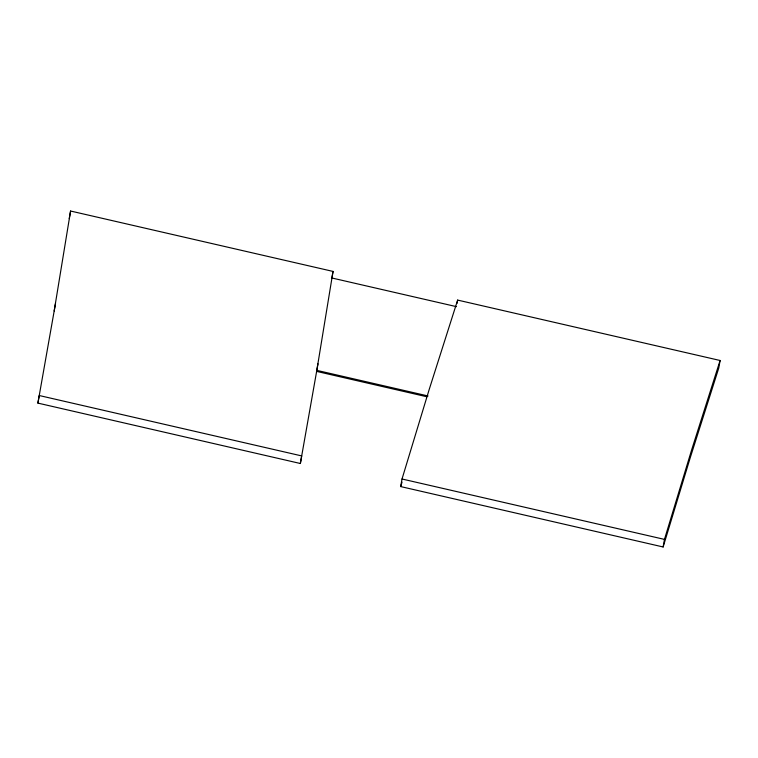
<?xml version="1.0" encoding="UTF-8"?>
<svg xmlns="http://www.w3.org/2000/svg" width="758" height="758" viewBox="0 0 758 758"><rect width="100%" height="100%" fill="white"/><g stroke="black" fill="none" stroke-linecap="round" stroke-linejoin="round"><path stroke-width="1.14" d="M54.178 310.998L70.579 211.027L333.037 271.421L316.816 370.378L428.062 395.979M69.243 218.607L70.579 211.027M37.9 403.104L39.236 395.524L301.693 455.918L300.358 463.498L37.9 403.104L55.523 303.408M333.037 271.421L331.881 277.987L456.487 306.658M400.679 486.579L402.015 478.999L429.218 389.404L457.642 300.092L720.1 360.486L718.764 368.066L690.339 457.387L663.127 546.973L400.679 486.579L402.034 482.107M457.065 303.38L457.642 300.092M663.127 546.973L664.463 539.393L691.675 449.797L720.1 360.486M300.358 463.498L317.972 363.802M316.636 371.392L426.735 396.728M402.015 478.999L664.463 539.393"/></g></svg>
